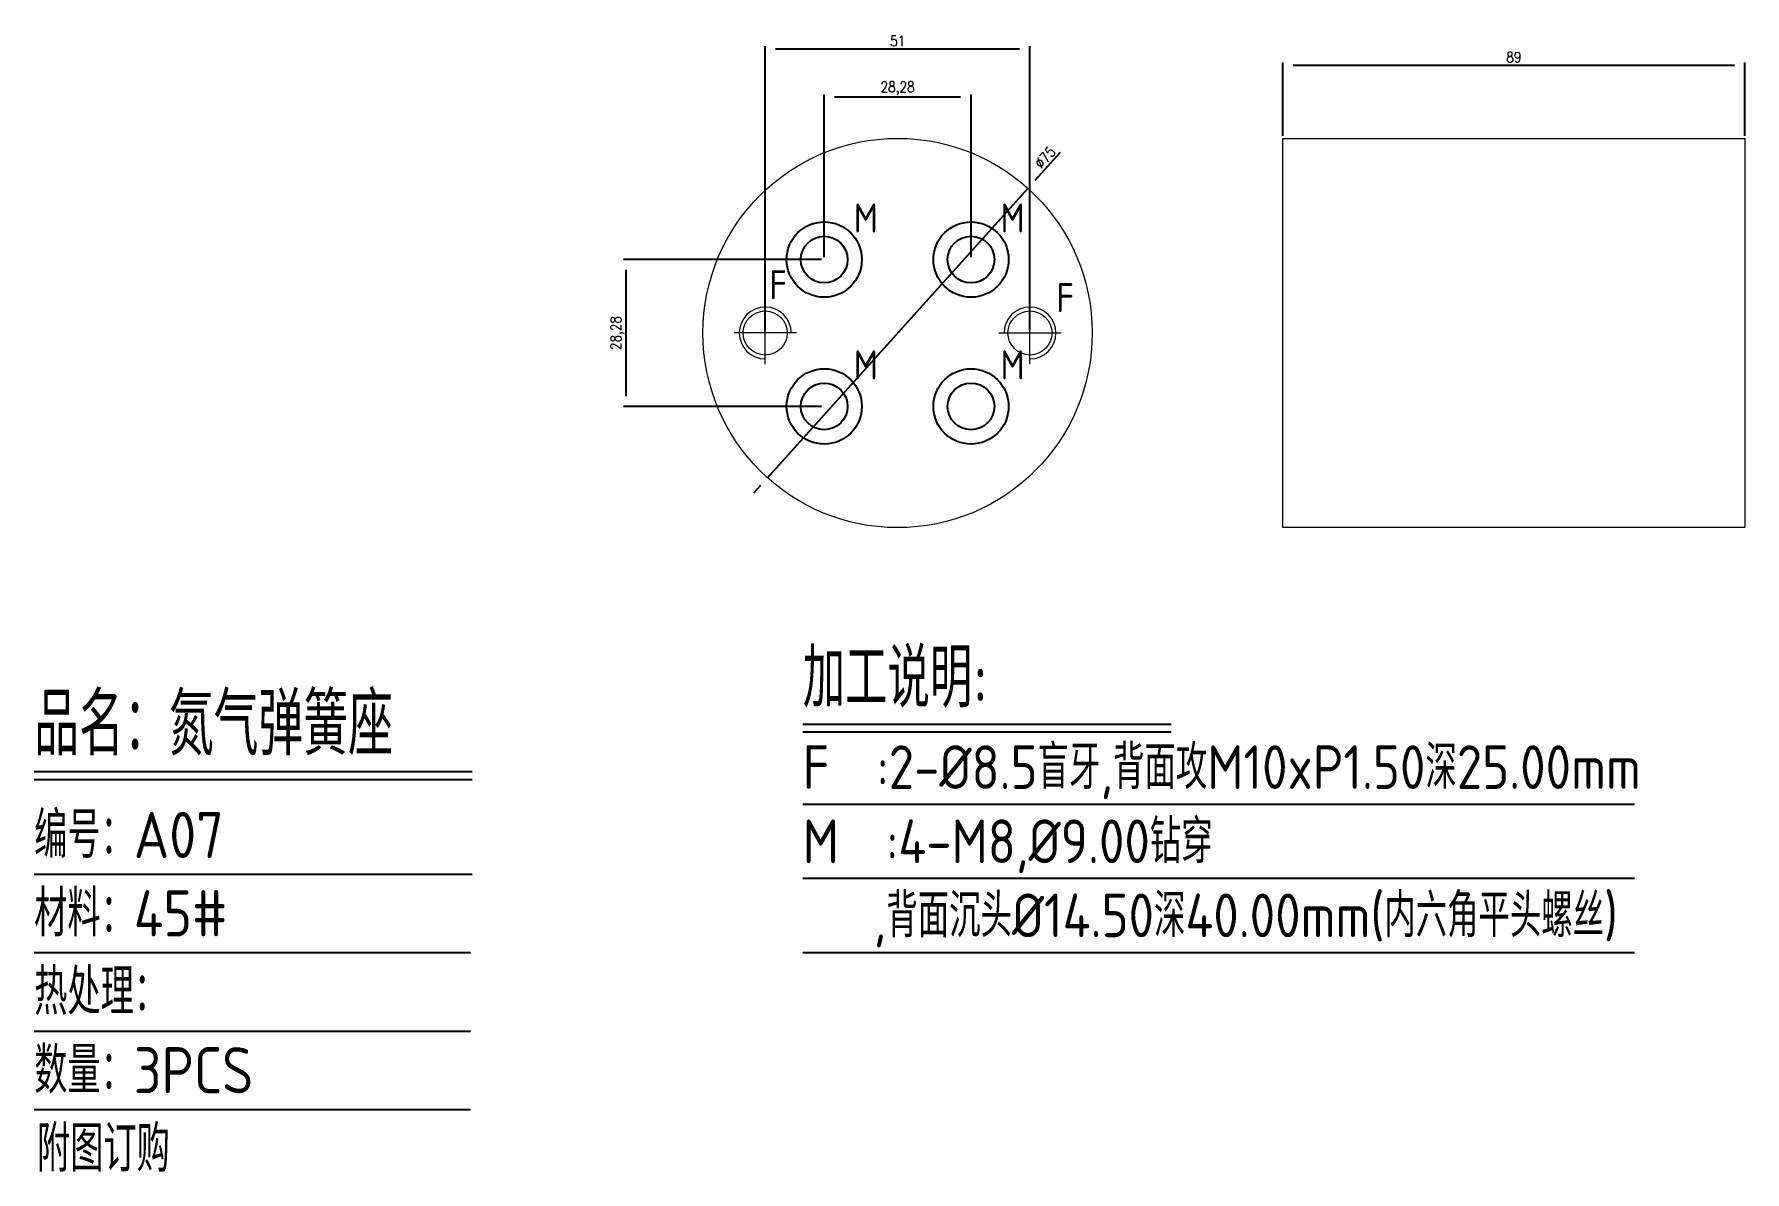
# Model space of a CAD drawing. Header units: millimetres. Extents: x 4911 to 5241, y -1185 to -966.
import ezdxf
from ezdxf.enums import TextEntityAlignment as Align

# ---------------------------------------------------------------- set-up
doc = ezdxf.new("R2010")
doc.units = ezdxf.units.MM
for name, pattern in [('ACAD_ISO03W100', [0]), ('CENTER', [0]), ('DASHED', [0])]:
    doc.linetypes.add(name, pattern=pattern)
for name, color, linetype in [('B2', 255, 'Continuous'), ('B2_O', 40, 'Continuous'), ('DIM', 4, 'Continuous'), ('TEXT', 4, 'Continuous')]:
    doc.layers.add(name, color=color, linetype=linetype)
doc.styles.add('gbenor', font='gbenor.shx', dxfattribs={"bigfont": 'gbcbig.shx'})
doc.styles.get("Standard").update_dxf_attribs({"font": 'txt.shx', "width": 0.85, "bigfont": 'ctxt.shx'})
doc.dimstyles.new('T-2-WX', dxfattribs={"dimtxt": 2, "dimasz": 2, "dimexe": 0.5, "dimexo": 0.5, "dimgap": 0.5, "dimtad": 1, "dimtxsty": 'Standard', "dimblk": 'OPEN30', "dimcen": 0, "dimazin": 3, "dimtfac": 1, "dimtmove": 0, "dimatfit": 3, "dimldrblk": 'OPEN30', "dimlwd": -1, "dimlwe": -1})

# ---------------------------------------------------------------- blocks, each defined once
blk = doc.blocks.new('*D7579')
at = {"layer": 'Defpoints', "color": 0}
for p in [(5102.38, -996.03), (5052.21, -1051.77)]:
    blk.add_point(p, dxfattribs=at)
at = {"layer": 'DIM', "color": 0}
for p, q in [((5108.6, -989.12), (5103.72, -994.54)), ((5052.21, -1051.77), (5102.38, -996.03)), ((5050.87, -1053.26), (5049.53, -1054.74))]:
    blk.add_line(p, q, dxfattribs=at)
at = {"layer": 'DIM', "color": 0, "insert": (5105.71, -990.08), "char_height": 2, "attachment_point": 5, "rotation": 48.0109}
blk.add_mtext('%%c75', dxfattribs=at)
blk = doc.blocks.new('_Open30')
blk = doc.blocks.new('*D7580')
at = {"layer": 'Defpoints', "color": 0}
for p in [(5240.52, -972.27), (5151.52, -986.4), (5240.52, -986.4)]:
    blk.add_point(p, dxfattribs=at)
at = {"layer": 'DIM', "color": 0}
for p, q in [((5151.52, -985.9), (5151.52, -971.77)), ((5240.52, -985.9), (5240.52, -971.77)), ((5153.52, -972.27), (5238.52, -972.27))]:
    blk.add_line(p, q, dxfattribs=at)
at = {"layer": 'DIM', "color": 0, "insert": (5196.02, -970.77), "char_height": 2, "attachment_point": 5}
blk.add_mtext('89', dxfattribs=at)
blk = doc.blocks.new('*D7581')
at = {"layer": 'Defpoints', "color": 0}
for p in [(5063.15, -978.47), (5063.15, -1009.76), (5091.44, -1009.76)]:
    blk.add_point(p, dxfattribs=at)
at = {"layer": 'DIM', "color": 0}
for p, q in [((5063.15, -1009.26), (5063.15, -977.97)), ((5089.44, -978.47), (5065.15, -978.47)), ((5091.44, -1009.26), (5091.44, -977.97))]:
    blk.add_line(p, q, dxfattribs=at)
at = {"layer": 'DIM', "color": 0, "insert": (5077.3, -976.78), "char_height": 2, "attachment_point": 5}
blk.add_mtext('28,28', dxfattribs=at)
blk = doc.blocks.new('*D7582')
at = {"layer": 'Defpoints', "color": 0}
for p in [(5025.01, -1009.76), (5063.15, -1009.76), (5063.15, -1038.04)]:
    blk.add_point(p, dxfattribs=at)
at = {"layer": 'DIM', "color": 0}
for p, q in [((5062.65, -1009.76), (5024.51, -1009.76)), ((5025.01, -1036.04), (5025.01, -1011.76)), ((5062.65, -1038.04), (5024.51, -1038.04))]:
    blk.add_line(p, q, dxfattribs=at)
at = {"layer": 'DIM', "color": 0, "insert": (5023.32, -1023.9), "char_height": 2, "attachment_point": 5, "rotation": 90}
blk.add_mtext('28,28', dxfattribs=at)
blk = doc.blocks.new('*D7583')
at = {"layer": 'Defpoints', "color": 0}
for p in [(5102.8, -969.15), (5051.8, -1023.9), (5102.8, -1023.9)]:
    blk.add_point(p, dxfattribs=at)
at = {"layer": 'DIM', "color": 0}
for p, q in [((5051.8, -1023.4), (5051.8, -968.65)), ((5102.8, -1023.4), (5102.8, -968.65)), ((5053.8, -969.15), (5100.8, -969.15))]:
    blk.add_line(p, q, dxfattribs=at)
at = {"layer": 'DIM', "color": 0, "insert": (5077.3, -967.65), "char_height": 2, "attachment_point": 5}
blk.add_mtext('51', dxfattribs=at)

msp = doc.modelspace()

# ---------------------------------------------------------------- linework, layer by layer
at = {"layer": 'B2', "linetype": 'Continuous', "lineweight": 15}
msp.add_lwpolyline([(5151.518, -1061.398), (5151.518, -986.398), (5240.518, -986.398), (5240.518, -1061.398)], close=True, dxfattribs=at)
msp.add_circle((5077.297, -1023.898), 37.5, dxfattribs=at)
at = {"layer": 'B2_O', "color": 4, "linetype": 'CENTER', "lineweight": 15}
for p, q in [((5051.797, -1029.898), (5051.797, -1017.898)), ((5102.797, -1029.898), (5102.797, -1017.898)), ((5057.797, -1023.898), (5045.797, -1023.898)), ((5096.797, -1023.898), (5108.797, -1023.898))]:
    msp.add_line(p, q, dxfattribs=at)
at = {"layer": 'B2_O', "linetype": 'ACAD_ISO03W100', "ltscale": 3}
for centre in [(5063.155, -1009.756), (5091.439, -1009.756), (5063.155, -1038.041), (5091.439, -1038.041)]:
    msp.add_circle(centre, 7.25, dxfattribs=at)
at = {"layer": 'B2_O'}
for centre in [(5063.155, -1009.756), (5091.439, -1009.756), (5063.155, -1038.041), (5091.439, -1038.041)]:
    msp.add_circle(centre, 4.5, dxfattribs=at)
at = {"layer": 'B2_O', "color": 4, "linetype": 'DASHED', "lineweight": 15}
for centre in [(5051.797, -1023.898), (5102.797, -1023.898)]:
    msp.add_circle(centre, 4.25, dxfattribs=at)
for centre, start, end in [((5051.797, -1023.898), 0, 270), ((5102.797, -1023.898), 270, 180)]:
    msp.add_arc(centre, 5, start, end, dxfattribs=at)
at = {"layer": 'DIM', "color": 4, "linetype": 'Continuous', "lineweight": 25}
for p, q in [((4910.952, -1108.371), (4995.359, -1108.371)), ((4910.952, -1109.927), (4995.359, -1109.927)), ((4910.952, -1128.15), (4995.359, -1128.15)), ((4910.952, -1143.261), (4994.992, -1143.261)), ((4910.952, -1158.373), (4994.992, -1158.373)), ((4910.952, -1173.485), (4994.992, -1173.485))]:
    msp.add_line(p, q, dxfattribs=at)
at = {"layer": 'TEXT', "color": 3}
for p, q in [((5059.019, -1099.262, 0), (5129.982, -1099.262, 0)), ((5059.019, -1100.732, 0), (5129.982, -1100.732, 0)), ((5059.019, -1114.676, 0), (5219.254, -1114.676, 0)), ((5059.019, -1128.956, 0), (5219.254, -1128.956, 0)), ((5059.019, -1143.236, 0), (5219.254, -1143.236, 0))]:
    msp.add_line(p, q, dxfattribs=at)

# ---------------------------------------------------------------- texts
at = {"layer": 'DIM', "color": 3, "linetype": 'Continuous', "lineweight": 25, "style": 'gbenor'}
for s, height, p in [('品名：氮气弹簧座', 12.0004, (4910.952, -1105.26)), ('编号：A07', 8.8892, (4910.952, -1125.038)), ('材料：45#', 8.8892, (4910.952, -1140.15)), ('热处理： ', 8.8892, (4910.952, -1155.262)), ('数量：3PCS', 8.8892, (4910.952, -1170.373)), ('附图订购', 8.8892, (4911.493, -1185.485))]:
    msp.add_text(s, height=height, dxfattribs=at).set_placement(p)
at = {"layer": 'TEXT', "color": 4, "style": 'gbenor'}
for s, p in [('M', (5071.166, -1001.745)), ('M', (5099.45, -1001.745)), ('F', (5054.285, -1014.613)), ('F', (5109.594, -1017.101)), ('M', (5071.166, -1030.029)), ('M', (5099.45, -1030.029))]:
    msp.add_text(s, height=5.6, dxfattribs=at).set_placement(p, align=Align.MIDDLE_CENTER)
for s, height, p in [('加工说明: ', 11.34, (5059.019, -1096.028, 0)), ('F  :2-%%C8.5盲牙,背面攻M10xP1.50深25.00mm', 8.4, (5059.019, -1111.736, 0)), ('M  :4-M8,%%c9.00钻穿', 8.4, (5059.019, -1126.016, 0)), ('   ,背面沉头%%C14.50深40.00mm(内六角平头螺丝)', 8.4, (5059.019, -1140.296, 0))]:
    msp.add_text(s, height=height, dxfattribs=at).set_placement(p)

# ---------------------------------------------------------------- dimensions: what is measured, and where the dimension line sits
at = {"layer": 'DIM'}
for base, p1, p2, picture, middle in [((5102.797, -969.149, 0), (5051.797, -1023.898), (5102.797, -1023.898), '*D7583', (5077.297, -967.649, 0)), ((5240.518, -972.273, 0), (5151.518, -986.398), (5240.518, -986.398), '*D7580', (5196.018, -970.773, 0)), ((5063.155, -978.474, 0), (5091.439, -1009.756), (5063.155, -1009.756), '*D7581', (5077.297, -976.783, 0))]:
    dim = msp.add_linear_dim(base=base, p1=p1, p2=p2, dimstyle='T-2-WX', dxfattribs=at)
    dim.commit()
    dim.dimension.update_dxf_attribs({"geometry": picture, "text_midpoint": middle})
dim = msp.add_diameter_dim_2p(p1=(5052.21, -1051.771), p2=(5102.384, -996.026), dimstyle='T-2-WX', dxfattribs=at)
dim.commit()
dim.dimension.update_dxf_attribs({"geometry": '*D7579', "text_midpoint": (5105.714, -990.083, 0)})
dim = msp.add_linear_dim(base=(5025.0067, -1009.7562, 0), p1=(5063.1545, -1038.0405), p2=(5063.1545, -1009.7562, 0), angle=90, dimstyle='T-2-WX', dxfattribs=at)
dim.commit()
dim.dimension.update_dxf_attribs({"geometry": '*D7582', "text_midpoint": (5023.3162, -1023.8984, 0)})

doc.saveas('drawing.dxf')
